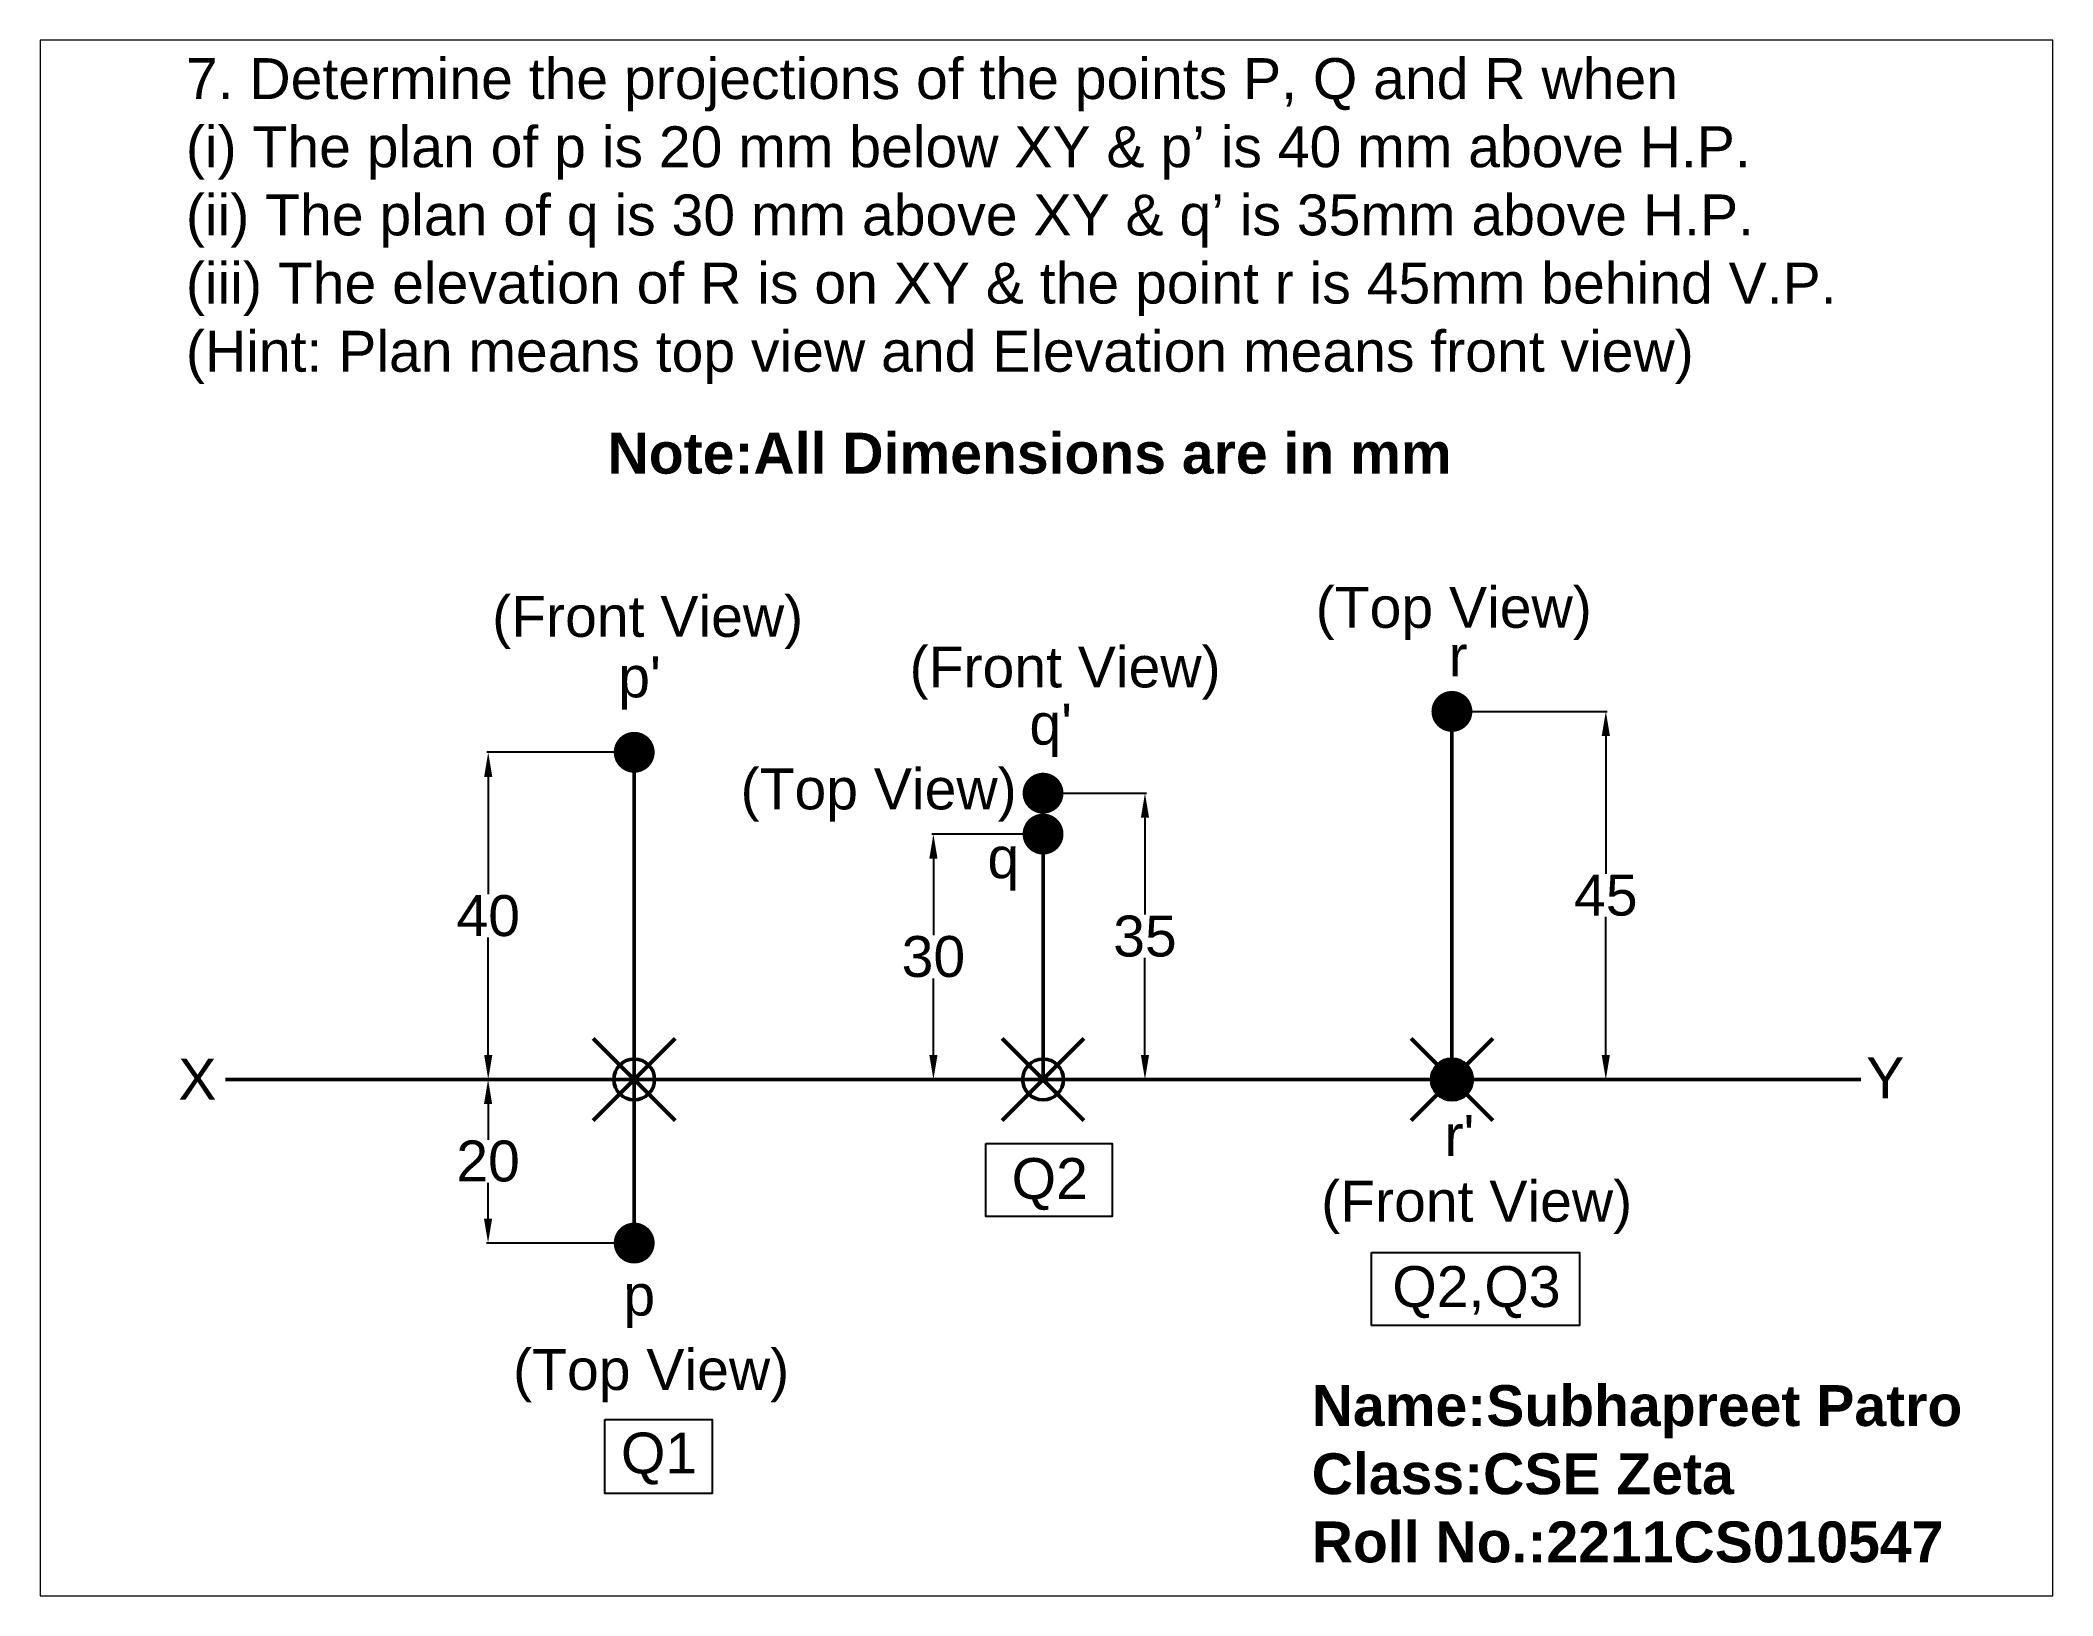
# Paper-space layout 'Layout7' of a CAD drawing. Header units: millimetres. Extents: x 1.1 to 9.9, y 0.85 to 7.65.
# The model-space entities are those that its viewports show. They can reach past a viewport. Long polylines and large blocks are cut down to what shows.
import ezdxf

# ---------------------------------------------------------------- set-up
doc = ezdxf.new("R2010")
doc.units = ezdxf.units.MM
doc.header["$MEASUREMENT"] = 0
doc.header["$PDMODE"] = 35
doc.header["$PDSIZE"] = 5
doc.styles.get("Standard").update_dxf_attribs({"font": 'arial.ttf'})
doc.dimstyles.get("Standard").update_dxf_attribs({"dimtxt": 5, "dimasz": 3, "dimexe": 0.18, "dimexo": 0.0625, "dimgap": 0.09, "dimtad": 1, "dimtih": 1, "dimtoh": 1, "dimdec": 0, "dimzin": 0, "dimdsep": 46, "dimtxsty": 'Standard', "dimcen": 0.09, "dimadec": 0, "dimazin": 0, "dimtfac": 1, "dimtdec": 0, "dimtofl": 0, "dimtmove": 0, "dimatfit": 3, "dimfxl": 1, "dimtolj": 1, "dimtzin": 0, "dimarcsym": 0})

# ---------------------------------------------------------------- blocks, each defined once
blk = doc.blocks.new('*D34')
at = {"color": 0, "lineweight": -2, "transparency": 16777216}
for p, q in [((2207.06, 214.93), (2189.09, 214.93)), ((2189.27, 211.93), (2189.27, 197.57)), ((2189.27, 177.93), (2189.27, 192.29)), ((2207.06, 174.93), (2189.09, 174.93))]:
    blk.add_line(p, q, dxfattribs=at)
at = {"color": 0, "transparency": 16777216}
for points in [[(2188.77, 211.93), (2189.77, 211.93), (2189.27, 214.93)], [(2188.77, 177.93), (2189.77, 177.93), (2189.27, 174.93)]]:
    blk.add_solid(points, dxfattribs=at)
at = {"layer": 'Defpoints', "color": 0, "transparency": 16777216}
for p in [(2189.27, 214.93), (2207.12, 214.93), (2207.12, 174.93)]:
    blk.add_point(p, dxfattribs=at)
at = {"color": 0, "lineweight": 50, "transparency": 16777216, "insert": (2189.27, 194.93), "char_height": 5, "attachment_point": 5}
blk.add_mtext('\\A1;40', dxfattribs=at)
blk = doc.blocks.new('*D35')
at = {"color": 0, "lineweight": -2, "transparency": 16777216}
for p, q in [((2207.06, 174.93), (2189.07, 174.93)), ((2189.25, 171.93), (2189.25, 167.57)), ((2189.25, 157.93), (2189.25, 162.29)), ((2207.06, 154.93), (2189.07, 154.93))]:
    blk.add_line(p, q, dxfattribs=at)
at = {"color": 0, "transparency": 16777216}
for points in [[(2188.75, 171.93), (2189.75, 171.93), (2189.25, 174.93)], [(2188.75, 157.93), (2189.75, 157.93), (2189.25, 154.93)]]:
    blk.add_solid(points, dxfattribs=at)
at = {"layer": 'Defpoints', "color": 0, "transparency": 16777216}
for p in [(2207.12, 174.93), (2189.25, 154.93), (2207.12, 154.93)]:
    blk.add_point(p, dxfattribs=at)
at = {"color": 0, "lineweight": 50, "transparency": 16777216, "insert": (2189.25, 164.93), "char_height": 5, "attachment_point": 5}
blk.add_mtext('\\A1;20', dxfattribs=at)
blk = doc.blocks.new('*D36')
at = {"color": 0, "lineweight": -2, "transparency": 16777216}
for p, q in [((2257.06, 204.93), (2243.53, 204.93)), ((2243.71, 201.93), (2243.71, 192.58)), ((2243.71, 177.93), (2243.71, 187.29)), ((2257.06, 174.93), (2243.53, 174.93))]:
    blk.add_line(p, q, dxfattribs=at)
at = {"color": 0, "transparency": 16777216}
for points in [[(2243.21, 201.93), (2244.21, 201.93), (2243.71, 204.93)], [(2243.21, 177.93), (2244.21, 177.93), (2243.71, 174.93)]]:
    blk.add_solid(points, dxfattribs=at)
at = {"layer": 'Defpoints', "color": 0, "transparency": 16777216}
for p in [(2257.12, 204.93), (2243.71, 174.93), (2257.12, 174.93)]:
    blk.add_point(p, dxfattribs=at)
at = {"color": 0, "lineweight": 50, "transparency": 16777216, "insert": (2243.71, 189.93), "char_height": 5, "attachment_point": 5}
blk.add_mtext('\\A1;30', dxfattribs=at)
blk = doc.blocks.new('*D37')
at = {"color": 0, "lineweight": -2, "transparency": 16777216}
for p, q in [((2257.18, 209.93), (2269.76, 209.93)), ((2269.58, 206.93), (2269.58, 195.08)), ((2269.58, 177.93), (2269.58, 189.79)), ((2257.18, 174.93), (2269.76, 174.93))]:
    blk.add_line(p, q, dxfattribs=at)
at = {"color": 0, "transparency": 16777216}
for points in [[(2269.08, 206.93), (2270.08, 206.93), (2269.58, 209.93)], [(2269.08, 177.93), (2270.08, 177.93), (2269.58, 174.93)]]:
    blk.add_solid(points, dxfattribs=at)
at = {"layer": 'Defpoints', "color": 0, "transparency": 16777216}
for p in [(2257.12, 209.93), (2257.12, 174.93), (2269.58, 174.93)]:
    blk.add_point(p, dxfattribs=at)
at = {"color": 0, "lineweight": 50, "transparency": 16777216, "insert": (2269.58, 192.43), "char_height": 5, "attachment_point": 5}
blk.add_mtext('\\A1;35', dxfattribs=at)
blk = doc.blocks.new('*D38')
at = {"color": 0, "lineweight": -2, "transparency": 16777216}
for p, q in [((2307.18, 219.93), (2326.12, 219.93)), ((2325.94, 216.93), (2325.94, 200.06)), ((2325.94, 177.93), (2325.94, 194.8)), ((2307.18, 174.93), (2326.12, 174.93))]:
    blk.add_line(p, q, dxfattribs=at)
at = {"color": 0, "transparency": 16777216}
for points in [[(2325.44, 216.93), (2326.44, 216.93), (2325.94, 219.93)], [(2325.44, 177.93), (2326.44, 177.93), (2325.94, 174.93)]]:
    blk.add_solid(points, dxfattribs=at)
at = {"layer": 'Defpoints', "color": 0, "transparency": 16777216}
for p in [(2307.12, 219.93), (2307.12, 174.93), (2325.94, 174.93)]:
    blk.add_point(p, dxfattribs=at)
at = {"color": 0, "lineweight": 50, "transparency": 16777216, "insert": (2325.94, 197.43), "char_height": 5, "attachment_point": 5}
blk.add_mtext('\\A1;45', dxfattribs=at)

msp = doc.modelspace()

# ---------------------------------------------------------------- linework, layer by layer
at = {"lineweight": 50}
for p, q in [((2307.12, 174.93), (2307.12, 219.93)), ((2207.12, 174.93), (2207.12, 214.93)), ((2257.12, 174.93), (2257.12, 209.93)), ((2257.12, 174.93), (2257.12, 204.93)), ((2257.12, 174.93), (2257.12, 204.93)), ((2207.12, 174.93), (2207.12, 194.93)), ((2157.12, 174.93), (2357.12, 174.93)), ((2207.12, 174.93), (2207.12, 154.93))]:
    msp.add_line(p, q, dxfattribs=at)
at = {"lineweight": 50, "const_width": 2.5}
for points in [[(2305.87, 219.93, 1), (2308.37, 219.93, 1)], [(2205.87, 214.93, 1), (2208.37, 214.93, 1)], [(2255.87, 209.93, 1), (2258.37, 209.93, 1)], [(2255.87, 204.93, 1), (2258.37, 204.93, 1)], [(2305.87, 174.93, 1), (2308.37, 174.93, 1)], [(2205.87, 154.93, 1), (2208.37, 154.93, 1)]]:
    msp.add_lwpolyline(points, format="xyb", close=True, dxfattribs=at)
for points in [[(2250.11, 167.12), (2265.59, 167.12), (2265.59, 158.18), (2250.11, 158.18)], [(2297.29, 153.77), (2322.72, 153.77), (2322.72, 144.83), (2297.29, 144.83)], [(2203.52, 133.35), (2216.67, 133.35), (2216.67, 124.3), (2203.52, 124.3)]]:
    msp.add_lwpolyline(points, close=True)
at = {"lineweight": 50}
for p in [(2207.12, 174.93), (2257.12, 174.93), (2307.12, 174.93)]:
    msp.add_point(p, dxfattribs=at)

# ---------------------------------------------------------------- texts
at = {"lineweight": 50, "char_height": 5, "attachment_point": 1}
for s, width, insert in [('7. Determine the projections of the points P, Q and R when\\P(i) The plan of p is 20 mm below XY & p’ is 40 mm above H.P.\\P(ii) The plan of q is 30 mm above XY & q’ is 35mm above H.P.\\P(iii) The elevation of R is on XY & the point r is 45mm behind V.P.\\P(Hint: Plan means top view and Elevation means front view)', 286.0318, (2152.3, 299.8)), ('{\\fArial|b1|i0|c0|p34;Note:All Dimensions are in mm}', 108.4666, (2203.86, 254)), ('(Front View)', 39.3277, (2189.75, 234.05)), ('(Top View)', 33.6004, (2290.46, 235.15)), ("p'", 19.7563, (2205.17, 226.65)), ('(Front View)', 39.3277, (2240.8, 227.86)), ('r', 22.323, (2306.72, 229.21)), ("q'", 14.0673, (2255.45, 220.87)), ('(Top View)', 33.6004, (2220.13, 212.95)), ('q', 14.0673, (2250.32, 204.54)), ('X', 7.1335, (2151.37, 177.46)), ('Y', 10.7568, (2357.78, 177.64)), ("r'", 11.8449, (2306.21, 170.59)), ('Q2', 13.1955, (2253.28, 165.32)), ('(Front View)', 39.3277, (2291.13, 162.55)), ('Q2,Q3', 17.6297, (2299.83, 152.11)), ('p', 18.1867, (2205.79, 151.07)), ('(Top View)', 33.6004, (2192.31, 141.97)), ('{\\fArial|b1|i0|c0|p34;Name:Subhapreet Patro\\PClass:CSE Zeta\\PRoll No.:2211CS010547}', 100.8794, (2289.97, 137.56)), ('Q1', 12.2529, (2205.5, 131.76))]:
    msp.add_mtext_dynamic_manual_height_columns(s, width=width, gutter_width=25, heights=[0], dxfattribs=dict(at, insert=insert))

# ---------------------------------------------------------------- dimensions: what is measured, and where the dimension line sits
at = {"lineweight": 50}
for base, p1, p2, picture, middle in [((2325.94, 174.93), (2307.12, 219.93), (2307.12, 174.93), '*D38', (2325.94, 197.43)), ((2189.27, 214.93), (2207.12, 174.93), (2207.12, 214.93), '*D34', (2189.27, 194.93)), ((2269.58, 174.93), (2257.12, 209.93), (2257.12, 174.93), '*D37', (2269.58, 192.43)), ((2243.71, 174.93), (2257.12, 204.93), (2257.12, 174.93), '*D36', (2243.71, 189.93)), ((2189.25, 154.93), (2207.12, 174.93), (2207.12, 154.93), '*D35', (2189.25, 164.93))]:
    dim = msp.add_linear_dim(base=base, p1=p1, p2=p2, angle=90, dimstyle='Standard', dxfattribs=at)
    dim.commit()
    dim.dimension.update_dxf_attribs({"geometry": picture, "text_midpoint": middle})

psp = doc.layouts.new('Layout7')

# ---------------------------------------------------------------- viewports
at = {"layer": '0'}
psp.add_viewport(center=(5.5, 4.25), size=(8.8, 6.8), view_center_point=(2257.5403, 206.8978), view_height=190.175174, dxfattribs=at)

doc.saveas('drawing.dxf')
